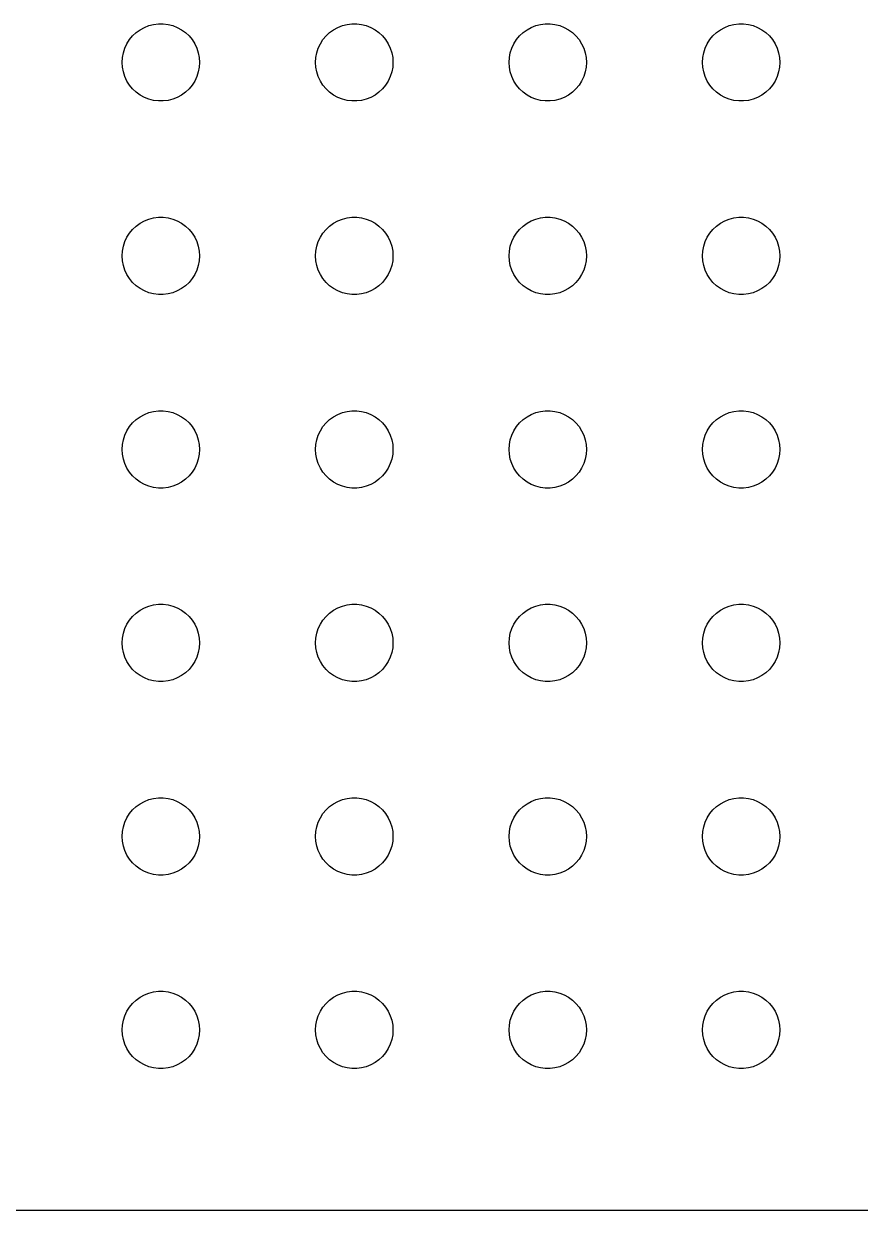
# Model space of a CAD drawing. Header units: metres. Extents: x -134 to 134, y 518 to 1078.
# Drawn here: x 32.18 to 64.62, y 860.01 to 906 of the extents above; entities that cross this region are included whole.
import ezdxf

# ---------------------------------------------------------------- set-up
doc = ezdxf.new("R2010")
doc.units = ezdxf.units.M

msp = doc.modelspace()

# ---------------------------------------------------------------- linework, layer by layer
for p, q in [((37.0365, 905.927), (37.2189, 905.973)), ((37.2189, 905.973), (37.4058, 905.997)), ((37.4058, 905.997), (37.5942, 905.997)), ((37.5942, 905.997), (37.7811, 905.973)), ((37.7811, 905.973), (37.9635, 905.927)), ((44.5365, 905.927), (44.7189, 905.973)), ((44.7189, 905.973), (44.9058, 905.997)), ((44.9058, 905.997), (45.0942, 905.997)), ((45.0942, 905.997), (45.2811, 905.973)), ((45.2811, 905.973), (45.4635, 905.927)), ((52.0365, 905.927), (52.2189, 905.973)), ((52.2189, 905.973), (52.4058, 905.997)), ((52.4058, 905.997), (52.5942, 905.997)), ((52.5942, 905.997), (52.7811, 905.973)), ((52.7811, 905.973), (52.9635, 905.927)), ((59.5365, 905.927), (59.7189, 905.973)), ((59.7189, 905.973), (59.9058, 905.997)), ((59.9058, 905.997), (60.0942, 905.997)), ((60.0942, 905.997), (60.2811, 905.973)), ((60.2811, 905.973), (60.4635, 905.927)), ((36.2865, 905.382), (36.4065, 905.527)), ((36.4065, 905.527), (36.5439, 905.656)), ((36.5439, 905.656), (36.6963, 905.766)), ((36.6963, 905.766), (36.8613, 905.857)), ((36.8613, 905.857), (37.0365, 905.927)), ((37.9635, 905.927), (38.1387, 905.857)), ((38.1387, 905.857), (38.3037, 905.766)), ((38.3037, 905.766), (38.4561, 905.656)), ((38.4561, 905.656), (38.5934, 905.527)), ((38.5934, 905.527), (38.7135, 905.382)), ((43.7865, 905.382), (43.9065, 905.527)), ((43.9065, 905.527), (44.0439, 905.656)), ((44.0439, 905.656), (44.1963, 905.766)), ((44.1963, 905.766), (44.3613, 905.857)), ((44.3613, 905.857), (44.5365, 905.927)), ((45.4635, 905.927), (45.6387, 905.857)), ((45.6387, 905.857), (45.8037, 905.766)), ((45.8037, 905.766), (45.9561, 905.656)), ((45.9561, 905.656), (46.0934, 905.527)), ((46.0934, 905.527), (46.2135, 905.382)), ((51.2865, 905.382), (51.4065, 905.527)), ((51.4065, 905.527), (51.5439, 905.656)), ((51.5439, 905.656), (51.6963, 905.766)), ((51.6963, 905.766), (51.8613, 905.857)), ((51.8613, 905.857), (52.0365, 905.927)), ((52.9635, 905.927), (53.1387, 905.857)), ((53.1387, 905.857), (53.3037, 905.766)), ((53.3037, 905.766), (53.4561, 905.656)), ((53.4561, 905.656), (53.5934, 905.527)), ((53.5934, 905.527), (53.7135, 905.382)), ((58.7865, 905.382), (58.9065, 905.527)), ((58.9065, 905.527), (59.0439, 905.656)), ((59.0439, 905.656), (59.1963, 905.766)), ((59.1963, 905.766), (59.3613, 905.857)), ((59.3613, 905.857), (59.5365, 905.927)), ((60.4635, 905.927), (60.6387, 905.857)), ((60.6387, 905.857), (60.8037, 905.766)), ((60.8037, 905.766), (60.9561, 905.656)), ((60.9561, 905.656), (61.0934, 905.527)), ((61.0934, 905.527), (61.2135, 905.382)), ((36.0471, 904.873), (36.1053, 905.052)), ((36.1053, 905.052), (36.1855, 905.223)), ((36.1855, 905.223), (36.2865, 905.382)), ((38.7135, 905.382), (38.8145, 905.223)), ((38.8145, 905.223), (38.8947, 905.052)), ((38.8947, 905.052), (38.9529, 904.873)), ((43.5471, 904.873), (43.6053, 905.052)), ((43.6053, 905.052), (43.6855, 905.223)), ((43.6855, 905.223), (43.7865, 905.382)), ((46.2135, 905.382), (46.3145, 905.223)), ((46.3145, 905.223), (46.3947, 905.052)), ((46.3947, 905.052), (46.4529, 904.873)), ((51.0471, 904.873), (51.1053, 905.052)), ((51.1053, 905.052), (51.1855, 905.223)), ((51.1855, 905.223), (51.2865, 905.382)), ((53.7135, 905.382), (53.8145, 905.223)), ((53.8145, 905.223), (53.8947, 905.052)), ((53.8947, 905.052), (53.9529, 904.873)), ((58.5471, 904.873), (58.6053, 905.052)), ((58.6053, 905.052), (58.6855, 905.223)), ((58.6855, 905.223), (58.7865, 905.382)), ((61.2135, 905.382), (61.3145, 905.223)), ((61.3145, 905.223), (61.3947, 905.052)), ((61.3947, 905.052), (61.4529, 904.873)), ((36, 904.5), (36.0118, 904.688)), ((36.0118, 904.688), (36.0471, 904.873)), ((38.9529, 904.873), (38.9882, 904.688)), ((38.9882, 904.688), (39, 904.5)), ((43.5, 904.5), (43.5118, 904.688)), ((43.5118, 904.688), (43.5471, 904.873)), ((46.4529, 904.873), (46.4882, 904.688)), ((46.4882, 904.688), (46.5, 904.5)), ((51, 904.5), (51.0118, 904.688)), ((51.0118, 904.688), (51.0471, 904.873)), ((53.9529, 904.873), (53.9882, 904.688)), ((53.9882, 904.688), (54, 904.5)), ((58.5, 904.5), (58.5118, 904.688)), ((58.5118, 904.688), (58.5471, 904.873)), ((61.4529, 904.873), (61.4882, 904.688)), ((61.4882, 904.688), (61.5, 904.5)), ((36.0118, 904.312), (36, 904.5)), ((36.0471, 904.127), (36.0118, 904.312)), ((36.1053, 903.948), (36.0471, 904.127)), ((38.9529, 904.127), (38.8947, 903.948)), ((38.9882, 904.312), (38.9529, 904.127)), ((39, 904.5), (38.9882, 904.312)), ((43.5118, 904.312), (43.5, 904.5)), ((43.5471, 904.127), (43.5118, 904.312)), ((43.6053, 903.948), (43.5471, 904.127)), ((46.4529, 904.127), (46.3947, 903.948)), ((46.4882, 904.312), (46.4529, 904.127)), ((46.5, 904.5), (46.4882, 904.312)), ((51.0118, 904.312), (51, 904.5)), ((51.0471, 904.127), (51.0118, 904.312)), ((51.1053, 903.948), (51.0471, 904.127)), ((53.9529, 904.127), (53.8947, 903.948)), ((53.9882, 904.312), (53.9529, 904.127)), ((54, 904.5), (53.9882, 904.312)), ((58.5118, 904.312), (58.5, 904.5)), ((58.5471, 904.127), (58.5118, 904.312)), ((58.6053, 903.948), (58.5471, 904.127)), ((61.4529, 904.127), (61.3947, 903.948)), ((61.4882, 904.312), (61.4529, 904.127)), ((61.5, 904.5), (61.4882, 904.312)), ((36.1855, 903.777), (36.1053, 903.948)), ((36.2865, 903.618), (36.1855, 903.777)), ((38.8145, 903.777), (38.7135, 903.618)), ((38.8947, 903.948), (38.8145, 903.777)), ((43.6855, 903.777), (43.6053, 903.948)), ((43.7865, 903.618), (43.6855, 903.777)), ((46.3145, 903.777), (46.2135, 903.618)), ((46.3947, 903.948), (46.3145, 903.777)), ((51.1855, 903.777), (51.1053, 903.948)), ((51.2865, 903.618), (51.1855, 903.777)), ((53.8145, 903.777), (53.7135, 903.618)), ((53.8947, 903.948), (53.8145, 903.777)), ((58.6855, 903.777), (58.6053, 903.948)), ((58.7865, 903.618), (58.6855, 903.777)), ((61.3145, 903.777), (61.2135, 903.618)), ((61.3947, 903.948), (61.3145, 903.777)), ((36.4065, 903.473), (36.2865, 903.618)), ((36.5439, 903.344), (36.4065, 903.473)), ((36.6963, 903.234), (36.5439, 903.344)), ((36.8613, 903.143), (36.6963, 903.234)), ((38.3037, 903.234), (38.1387, 903.143)), ((38.4561, 903.344), (38.3037, 903.234)), ((38.5934, 903.473), (38.4561, 903.344)), ((38.7135, 903.618), (38.5934, 903.473)), ((43.9065, 903.473), (43.7865, 903.618)), ((44.0439, 903.344), (43.9065, 903.473)), ((44.1963, 903.234), (44.0439, 903.344)), ((44.3613, 903.143), (44.1963, 903.234)), ((45.8037, 903.234), (45.6387, 903.143)), ((45.9561, 903.344), (45.8037, 903.234)), ((46.0934, 903.473), (45.9561, 903.344)), ((46.2135, 903.618), (46.0934, 903.473)), ((51.4065, 903.473), (51.2865, 903.618)), ((51.5439, 903.344), (51.4065, 903.473)), ((51.6963, 903.234), (51.5439, 903.344)), ((51.8613, 903.143), (51.6963, 903.234)), ((53.3037, 903.234), (53.1387, 903.143)), ((53.4561, 903.344), (53.3037, 903.234)), ((53.5934, 903.473), (53.4561, 903.344)), ((53.7135, 903.618), (53.5934, 903.473)), ((58.9065, 903.473), (58.7865, 903.618)), ((59.0439, 903.344), (58.9065, 903.473)), ((59.1963, 903.234), (59.0439, 903.344)), ((59.3613, 903.143), (59.1963, 903.234)), ((60.8037, 903.234), (60.6387, 903.143)), ((60.9561, 903.344), (60.8037, 903.234)), ((61.0934, 903.473), (60.9561, 903.344)), ((61.2135, 903.618), (61.0934, 903.473)), ((37.0365, 903.073), (36.8613, 903.143)), ((37.2189, 903.027), (37.0365, 903.073)), ((37.4058, 903.003), (37.2189, 903.027)), ((37.5942, 903.003), (37.4058, 903.003)), ((37.7811, 903.027), (37.5942, 903.003)), ((37.9635, 903.073), (37.7811, 903.027)), ((38.1387, 903.143), (37.9635, 903.073)), ((44.5365, 903.073), (44.3613, 903.143)), ((44.7189, 903.027), (44.5365, 903.073)), ((44.9058, 903.003), (44.7189, 903.027)), ((45.0942, 903.003), (44.9058, 903.003)), ((45.2811, 903.027), (45.0942, 903.003)), ((45.4635, 903.073), (45.2811, 903.027)), ((45.6387, 903.143), (45.4635, 903.073)), ((52.0365, 903.073), (51.8613, 903.143)), ((52.2189, 903.027), (52.0365, 903.073)), ((52.4058, 903.003), (52.2189, 903.027)), ((52.5942, 903.003), (52.4058, 903.003)), ((52.7811, 903.027), (52.5942, 903.003)), ((52.9635, 903.073), (52.7811, 903.027)), ((53.1387, 903.143), (52.9635, 903.073)), ((59.5365, 903.073), (59.3613, 903.143)), ((59.7189, 903.027), (59.5365, 903.073)), ((59.9058, 903.003), (59.7189, 903.027)), ((60.0942, 903.003), (59.9058, 903.003)), ((60.2811, 903.027), (60.0942, 903.003)), ((60.4635, 903.073), (60.2811, 903.027)), ((60.6387, 903.143), (60.4635, 903.073)), ((36.4065, 898.027), (36.5439, 898.156)), ((36.5439, 898.156), (36.6963, 898.266)), ((36.6963, 898.266), (36.8613, 898.357)), ((36.8613, 898.357), (37.0365, 898.427)), ((37.0365, 898.427), (37.2189, 898.473)), ((37.2189, 898.473), (37.4058, 898.497)), ((37.4058, 898.497), (37.5942, 898.497)), ((37.5942, 898.497), (37.7811, 898.473)), ((37.7811, 898.473), (37.9635, 898.427)), ((37.9635, 898.427), (38.1387, 898.357)), ((38.1387, 898.357), (38.3037, 898.266)), ((38.3037, 898.266), (38.4561, 898.156)), ((38.4561, 898.156), (38.5934, 898.027)), ((43.9065, 898.027), (44.0439, 898.156)), ((44.0439, 898.156), (44.1963, 898.266)), ((44.1963, 898.266), (44.3613, 898.357)), ((44.3613, 898.357), (44.5365, 898.427)), ((44.5365, 898.427), (44.7189, 898.473)), ((44.7189, 898.473), (44.9058, 898.497)), ((44.9058, 898.497), (45.0942, 898.497)), ((45.0942, 898.497), (45.2811, 898.473)), ((45.2811, 898.473), (45.4635, 898.427)), ((45.4635, 898.427), (45.6387, 898.357)), ((45.6387, 898.357), (45.8037, 898.266)), ((45.8037, 898.266), (45.9561, 898.156)), ((45.9561, 898.156), (46.0934, 898.027)), ((51.4065, 898.027), (51.5439, 898.156)), ((51.5439, 898.156), (51.6963, 898.266)), ((51.6963, 898.266), (51.8613, 898.357)), ((51.8613, 898.357), (52.0365, 898.427)), ((52.0365, 898.427), (52.2189, 898.473)), ((52.2189, 898.473), (52.4058, 898.497)), ((52.4058, 898.497), (52.5942, 898.497)), ((52.5942, 898.497), (52.7811, 898.473)), ((52.7811, 898.473), (52.9635, 898.427)), ((52.9635, 898.427), (53.1387, 898.357)), ((53.1387, 898.357), (53.3037, 898.266)), ((53.3037, 898.266), (53.4561, 898.156)), ((53.4561, 898.156), (53.5934, 898.027)), ((58.9065, 898.027), (59.0439, 898.156)), ((59.0439, 898.156), (59.1963, 898.266)), ((59.1963, 898.266), (59.3613, 898.357)), ((59.3613, 898.357), (59.5365, 898.427)), ((59.5365, 898.427), (59.7189, 898.473)), ((59.7189, 898.473), (59.9058, 898.497)), ((59.9058, 898.497), (60.0942, 898.497)), ((60.0942, 898.497), (60.2811, 898.473)), ((60.2811, 898.473), (60.4635, 898.427)), ((60.4635, 898.427), (60.6387, 898.357)), ((60.6387, 898.357), (60.8037, 898.266)), ((60.8037, 898.266), (60.9561, 898.156)), ((60.9561, 898.156), (61.0934, 898.027)), ((36.1053, 897.552), (36.1855, 897.723)), ((36.1855, 897.723), (36.2865, 897.882)), ((36.2865, 897.882), (36.4065, 898.027)), ((38.5934, 898.027), (38.7135, 897.882)), ((38.7135, 897.882), (38.8145, 897.723)), ((38.8145, 897.723), (38.8947, 897.552)), ((43.6053, 897.552), (43.6855, 897.723)), ((43.6855, 897.723), (43.7865, 897.882)), ((43.7865, 897.882), (43.9065, 898.027)), ((46.0934, 898.027), (46.2135, 897.882)), ((46.2135, 897.882), (46.3145, 897.723)), ((46.3145, 897.723), (46.3947, 897.552)), ((51.1053, 897.552), (51.1855, 897.723)), ((51.1855, 897.723), (51.2865, 897.882)), ((51.2865, 897.882), (51.4065, 898.027)), ((53.5934, 898.027), (53.7135, 897.882)), ((53.7135, 897.882), (53.8145, 897.723)), ((53.8145, 897.723), (53.8947, 897.552)), ((58.6053, 897.552), (58.6855, 897.723)), ((58.6855, 897.723), (58.7865, 897.882)), ((58.7865, 897.882), (58.9065, 898.027)), ((61.0934, 898.027), (61.2135, 897.882)), ((61.2135, 897.882), (61.3145, 897.723)), ((61.3145, 897.723), (61.3947, 897.552)), ((36.0118, 897.188), (36.0471, 897.373)), ((36.0471, 897.373), (36.1053, 897.552)), ((38.8947, 897.552), (38.9529, 897.373)), ((38.9529, 897.373), (38.9882, 897.188)), ((43.5118, 897.188), (43.5471, 897.373)), ((43.5471, 897.373), (43.6053, 897.552)), ((46.3947, 897.552), (46.4529, 897.373)), ((46.4529, 897.373), (46.4882, 897.188)), ((51.0118, 897.188), (51.0471, 897.373)), ((51.0471, 897.373), (51.1053, 897.552)), ((53.8947, 897.552), (53.9529, 897.373)), ((53.9529, 897.373), (53.9882, 897.188)), ((58.5118, 897.188), (58.5471, 897.373)), ((58.5471, 897.373), (58.6053, 897.552)), ((61.3947, 897.552), (61.4529, 897.373)), ((61.4529, 897.373), (61.4882, 897.188)), ((36, 897), (36.0118, 897.188)), ((36.0118, 896.812), (36, 897)), ((36.0471, 896.627), (36.0118, 896.812)), ((38.9882, 896.812), (38.9529, 896.627)), ((38.9882, 897.188), (39, 897)), ((39, 897), (38.9882, 896.812)), ((43.5, 897), (43.5118, 897.188)), ((43.5118, 896.812), (43.5, 897)), ((43.5471, 896.627), (43.5118, 896.812)), ((46.4882, 896.812), (46.4529, 896.627)), ((46.4882, 897.188), (46.5, 897)), ((46.5, 897), (46.4882, 896.812)), ((51, 897), (51.0118, 897.188)), ((51.0118, 896.812), (51, 897)), ((51.0471, 896.627), (51.0118, 896.812)), ((53.9882, 896.812), (53.9529, 896.627)), ((53.9882, 897.188), (54, 897)), ((54, 897), (53.9882, 896.812)), ((58.5, 897), (58.5118, 897.188)), ((58.5118, 896.812), (58.5, 897)), ((58.5471, 896.627), (58.5118, 896.812)), ((61.4882, 896.812), (61.4529, 896.627)), ((61.4882, 897.188), (61.5, 897)), ((61.5, 897), (61.4882, 896.812)), ((36.1053, 896.448), (36.0471, 896.627)), ((36.1855, 896.277), (36.1053, 896.448)), ((38.8947, 896.448), (38.8145, 896.277)), ((38.9529, 896.627), (38.8947, 896.448)), ((43.6053, 896.448), (43.5471, 896.627)), ((43.6855, 896.277), (43.6053, 896.448)), ((46.3947, 896.448), (46.3145, 896.277)), ((46.4529, 896.627), (46.3947, 896.448)), ((51.1053, 896.448), (51.0471, 896.627)), ((51.1855, 896.277), (51.1053, 896.448)), ((53.8947, 896.448), (53.8145, 896.277)), ((53.9529, 896.627), (53.8947, 896.448)), ((58.6053, 896.448), (58.5471, 896.627)), ((58.6855, 896.277), (58.6053, 896.448)), ((61.3947, 896.448), (61.3145, 896.277)), ((61.4529, 896.627), (61.3947, 896.448)), ((36.2865, 896.118), (36.1855, 896.277)), ((36.4065, 895.973), (36.2865, 896.118)), ((36.5439, 895.844), (36.4065, 895.973)), ((36.6963, 895.734), (36.5439, 895.844)), ((38.4561, 895.844), (38.3037, 895.734)), ((38.5934, 895.973), (38.4561, 895.844)), ((38.7135, 896.118), (38.5934, 895.973)), ((38.8145, 896.277), (38.7135, 896.118)), ((43.7865, 896.118), (43.6855, 896.277)), ((43.9065, 895.973), (43.7865, 896.118)), ((44.0439, 895.844), (43.9065, 895.973)), ((44.1963, 895.734), (44.0439, 895.844)), ((45.9561, 895.844), (45.8037, 895.734)), ((46.0934, 895.973), (45.9561, 895.844)), ((46.2135, 896.118), (46.0934, 895.973)), ((46.3145, 896.277), (46.2135, 896.118)), ((51.2865, 896.118), (51.1855, 896.277)), ((51.4065, 895.973), (51.2865, 896.118)), ((51.5439, 895.844), (51.4065, 895.973)), ((51.6963, 895.734), (51.5439, 895.844)), ((53.4561, 895.844), (53.3037, 895.734)), ((53.5934, 895.973), (53.4561, 895.844)), ((53.7135, 896.118), (53.5934, 895.973)), ((53.8145, 896.277), (53.7135, 896.118)), ((58.7865, 896.118), (58.6855, 896.277)), ((58.9065, 895.973), (58.7865, 896.118)), ((59.0439, 895.844), (58.9065, 895.973)), ((59.1963, 895.734), (59.0439, 895.844)), ((60.9561, 895.844), (60.8037, 895.734)), ((61.0934, 895.973), (60.9561, 895.844)), ((61.2135, 896.118), (61.0934, 895.973)), ((61.3145, 896.277), (61.2135, 896.118)), ((36.8613, 895.643), (36.6963, 895.734)), ((37.0365, 895.573), (36.8613, 895.643)), ((37.2189, 895.527), (37.0365, 895.573)), ((37.4058, 895.503), (37.2189, 895.527)), ((37.5942, 895.503), (37.4058, 895.503)), ((37.7811, 895.527), (37.5942, 895.503)), ((37.9635, 895.573), (37.7811, 895.527)), ((38.1387, 895.643), (37.9635, 895.573)), ((38.3037, 895.734), (38.1387, 895.643)), ((44.3613, 895.643), (44.1963, 895.734)), ((44.5365, 895.573), (44.3613, 895.643)), ((44.7189, 895.527), (44.5365, 895.573)), ((44.9058, 895.503), (44.7189, 895.527)), ((45.0942, 895.503), (44.9058, 895.503)), ((45.2811, 895.527), (45.0942, 895.503)), ((45.4635, 895.573), (45.2811, 895.527)), ((45.6387, 895.643), (45.4635, 895.573)), ((45.8037, 895.734), (45.6387, 895.643)), ((51.8613, 895.643), (51.6963, 895.734)), ((52.0365, 895.573), (51.8613, 895.643)), ((52.2189, 895.527), (52.0365, 895.573)), ((52.4058, 895.503), (52.2189, 895.527)), ((52.5942, 895.503), (52.4058, 895.503)), ((52.7811, 895.527), (52.5942, 895.503)), ((52.9635, 895.573), (52.7811, 895.527)), ((53.1387, 895.643), (52.9635, 895.573)), ((53.3037, 895.734), (53.1387, 895.643)), ((59.3613, 895.643), (59.1963, 895.734)), ((59.5365, 895.573), (59.3613, 895.643)), ((59.7189, 895.527), (59.5365, 895.573)), ((59.9058, 895.503), (59.7189, 895.527)), ((60.0942, 895.503), (59.9058, 895.503)), ((60.2811, 895.527), (60.0942, 895.503)), ((60.4635, 895.573), (60.2811, 895.527)), ((60.6387, 895.643), (60.4635, 895.573)), ((60.8037, 895.734), (60.6387, 895.643)), ((36.6963, 890.766), (36.8613, 890.857)), ((36.8613, 890.857), (37.0365, 890.927)), ((37.0365, 890.927), (37.2189, 890.973)), ((37.2189, 890.973), (37.4058, 890.997)), ((37.4058, 890.997), (37.5942, 890.997)), ((37.5942, 890.997), (37.7811, 890.973)), ((37.7811, 890.973), (37.9635, 890.927)), ((37.9635, 890.927), (38.1387, 890.857)), ((38.1387, 890.857), (38.3037, 890.766)), ((44.1963, 890.766), (44.3613, 890.857)), ((44.3613, 890.857), (44.5365, 890.927)), ((44.5365, 890.927), (44.7189, 890.973)), ((44.7189, 890.973), (44.9058, 890.997)), ((44.9058, 890.997), (45.0942, 890.997)), ((45.0942, 890.997), (45.2811, 890.973)), ((45.2811, 890.973), (45.4635, 890.927)), ((45.4635, 890.927), (45.6387, 890.857)), ((45.6387, 890.857), (45.8037, 890.766)), ((51.6963, 890.766), (51.8613, 890.857)), ((51.8613, 890.857), (52.0365, 890.927)), ((52.0365, 890.927), (52.2189, 890.973)), ((52.2189, 890.973), (52.4058, 890.997)), ((52.4058, 890.997), (52.5942, 890.997)), ((52.5942, 890.997), (52.7811, 890.973)), ((52.7811, 890.973), (52.9635, 890.927)), ((52.9635, 890.927), (53.1387, 890.857)), ((53.1387, 890.857), (53.3037, 890.766)), ((59.1963, 890.766), (59.3613, 890.857)), ((59.3613, 890.857), (59.5365, 890.927)), ((59.5365, 890.927), (59.7189, 890.973)), ((59.7189, 890.973), (59.9058, 890.997)), ((59.9058, 890.997), (60.0942, 890.997)), ((60.0942, 890.997), (60.2811, 890.973)), ((60.2811, 890.973), (60.4635, 890.927)), ((60.4635, 890.927), (60.6387, 890.857)), ((60.6387, 890.857), (60.8037, 890.766)), ((36.1855, 890.223), (36.2865, 890.382)), ((36.2865, 890.382), (36.4065, 890.527)), ((36.4065, 890.527), (36.5439, 890.656)), ((36.5439, 890.656), (36.6963, 890.766)), ((38.3037, 890.766), (38.4561, 890.656)), ((38.4561, 890.656), (38.5934, 890.527)), ((38.5934, 890.527), (38.7135, 890.382)), ((38.7135, 890.382), (38.8145, 890.223)), ((43.6855, 890.223), (43.7865, 890.382)), ((43.7865, 890.382), (43.9065, 890.527)), ((43.9065, 890.527), (44.0439, 890.656)), ((44.0439, 890.656), (44.1963, 890.766)), ((45.8037, 890.766), (45.9561, 890.656)), ((45.9561, 890.656), (46.0934, 890.527)), ((46.0934, 890.527), (46.2135, 890.382)), ((46.2135, 890.382), (46.3145, 890.223)), ((51.1855, 890.223), (51.2865, 890.382)), ((51.2865, 890.382), (51.4065, 890.527)), ((51.4065, 890.527), (51.5439, 890.656)), ((51.5439, 890.656), (51.6963, 890.766)), ((53.3037, 890.766), (53.4561, 890.656)), ((53.4561, 890.656), (53.5934, 890.527)), ((53.5934, 890.527), (53.7135, 890.382)), ((53.7135, 890.382), (53.8145, 890.223)), ((58.6855, 890.223), (58.7865, 890.382)), ((58.7865, 890.382), (58.9065, 890.527)), ((58.9065, 890.527), (59.0439, 890.656)), ((59.0439, 890.656), (59.1963, 890.766)), ((60.8037, 890.766), (60.9561, 890.656)), ((60.9561, 890.656), (61.0934, 890.527)), ((61.0934, 890.527), (61.2135, 890.382)), ((61.2135, 890.382), (61.3145, 890.223)), ((36.0118, 889.688), (36.0471, 889.873)), ((36.0471, 889.873), (36.1053, 890.052)), ((36.1053, 890.052), (36.1855, 890.223)), ((38.8145, 890.223), (38.8947, 890.052)), ((38.8947, 890.052), (38.9529, 889.873)), ((38.9529, 889.873), (38.9882, 889.688)), ((43.5118, 889.688), (43.5471, 889.873)), ((43.5471, 889.873), (43.6053, 890.052)), ((43.6053, 890.052), (43.6855, 890.223)), ((46.3145, 890.223), (46.3947, 890.052)), ((46.3947, 890.052), (46.4529, 889.873)), ((46.4529, 889.873), (46.4882, 889.688)), ((51.0118, 889.688), (51.0471, 889.873)), ((51.0471, 889.873), (51.1053, 890.052)), ((51.1053, 890.052), (51.1855, 890.223)), ((53.8145, 890.223), (53.8947, 890.052)), ((53.8947, 890.052), (53.9529, 889.873)), ((53.9529, 889.873), (53.9882, 889.688)), ((58.5118, 889.688), (58.5471, 889.873)), ((58.5471, 889.873), (58.6053, 890.052)), ((58.6053, 890.052), (58.6855, 890.223)), ((61.3145, 890.223), (61.3947, 890.052)), ((61.3947, 890.052), (61.4529, 889.873)), ((61.4529, 889.873), (61.4882, 889.688)), ((36, 889.5), (36.0118, 889.688)), ((36.0118, 889.312), (36, 889.5)), ((38.9882, 889.688), (39, 889.5)), ((39, 889.5), (38.9882, 889.312)), ((43.5, 889.5), (43.5118, 889.688)), ((43.5118, 889.312), (43.5, 889.5)), ((46.4882, 889.688), (46.5, 889.5)), ((46.5, 889.5), (46.4882, 889.312)), ((51, 889.5), (51.0118, 889.688)), ((51.0118, 889.312), (51, 889.5)), ((53.9882, 889.688), (54, 889.5)), ((54, 889.5), (53.9882, 889.312)), ((58.5, 889.5), (58.5118, 889.688)), ((58.5118, 889.312), (58.5, 889.5)), ((61.4882, 889.688), (61.5, 889.5)), ((61.5, 889.5), (61.4882, 889.312)), ((36.0471, 889.127), (36.0118, 889.312)), ((36.1053, 888.948), (36.0471, 889.127)), ((36.1855, 888.777), (36.1053, 888.948)), ((38.8947, 888.948), (38.8145, 888.777)), ((38.9529, 889.127), (38.8947, 888.948)), ((38.9882, 889.312), (38.9529, 889.127)), ((43.5471, 889.127), (43.5118, 889.312)), ((43.6053, 888.948), (43.5471, 889.127)), ((43.6855, 888.777), (43.6053, 888.948)), ((46.3947, 888.948), (46.3145, 888.777)), ((46.4529, 889.127), (46.3947, 888.948)), ((46.4882, 889.312), (46.4529, 889.127)), ((51.0471, 889.127), (51.0118, 889.312)), ((51.1053, 888.948), (51.0471, 889.127)), ((51.1855, 888.777), (51.1053, 888.948)), ((53.8947, 888.948), (53.8145, 888.777)), ((53.9529, 889.127), (53.8947, 888.948)), ((53.9882, 889.312), (53.9529, 889.127)), ((58.5471, 889.127), (58.5118, 889.312)), ((58.6053, 888.948), (58.5471, 889.127)), ((58.6855, 888.777), (58.6053, 888.948)), ((61.3947, 888.948), (61.3145, 888.777)), ((61.4529, 889.127), (61.3947, 888.948)), ((61.4882, 889.312), (61.4529, 889.127)), ((36.2865, 888.618), (36.1855, 888.777)), ((36.4065, 888.473), (36.2865, 888.618)), ((36.5439, 888.344), (36.4065, 888.473)), ((38.5934, 888.473), (38.4561, 888.344)), ((38.7135, 888.618), (38.5934, 888.473)), ((38.8145, 888.777), (38.7135, 888.618)), ((43.7865, 888.618), (43.6855, 888.777)), ((43.9065, 888.473), (43.7865, 888.618)), ((44.0439, 888.344), (43.9065, 888.473)), ((46.0934, 888.473), (45.9561, 888.344)), ((46.2135, 888.618), (46.0934, 888.473)), ((46.3145, 888.777), (46.2135, 888.618)), ((51.2865, 888.618), (51.1855, 888.777)), ((51.4065, 888.473), (51.2865, 888.618)), ((51.5439, 888.344), (51.4065, 888.473)), ((53.5934, 888.473), (53.4561, 888.344)), ((53.7135, 888.618), (53.5934, 888.473)), ((53.8145, 888.777), (53.7135, 888.618)), ((58.7865, 888.618), (58.6855, 888.777)), ((58.9065, 888.473), (58.7865, 888.618)), ((59.0439, 888.344), (58.9065, 888.473)), ((61.0934, 888.473), (60.9561, 888.344)), ((61.2135, 888.618), (61.0934, 888.473)), ((61.3145, 888.777), (61.2135, 888.618)), ((36.6963, 888.234), (36.5439, 888.344)), ((36.8613, 888.143), (36.6963, 888.234)), ((37.0365, 888.073), (36.8613, 888.143)), ((37.2189, 888.027), (37.0365, 888.073)), ((37.4058, 888.003), (37.2189, 888.027)), ((37.7811, 888.027), (37.5942, 888.003)), ((37.9635, 888.073), (37.7811, 888.027)), ((38.1387, 888.143), (37.9635, 888.073)), ((38.3037, 888.234), (38.1387, 888.143)), ((38.4561, 888.344), (38.3037, 888.234)), ((44.1963, 888.234), (44.0439, 888.344)), ((44.3613, 888.143), (44.1963, 888.234)), ((44.5365, 888.073), (44.3613, 888.143)), ((44.7189, 888.027), (44.5365, 888.073)), ((44.9058, 888.003), (44.7189, 888.027)), ((45.2811, 888.027), (45.0942, 888.003)), ((45.4635, 888.073), (45.2811, 888.027)), ((45.6387, 888.143), (45.4635, 888.073)), ((45.8037, 888.234), (45.6387, 888.143)), ((45.9561, 888.344), (45.8037, 888.234)), ((51.6963, 888.234), (51.5439, 888.344)), ((51.8613, 888.143), (51.6963, 888.234)), ((52.0365, 888.073), (51.8613, 888.143)), ((52.2189, 888.027), (52.0365, 888.073)), ((52.4058, 888.003), (52.2189, 888.027)), ((52.7811, 888.027), (52.5942, 888.003)), ((52.9635, 888.073), (52.7811, 888.027)), ((53.1387, 888.143), (52.9635, 888.073)), ((53.3037, 888.234), (53.1387, 888.143)), ((53.4561, 888.344), (53.3037, 888.234)), ((59.1963, 888.234), (59.0439, 888.344)), ((59.3613, 888.143), (59.1963, 888.234)), ((59.5365, 888.073), (59.3613, 888.143)), ((59.7189, 888.027), (59.5365, 888.073)), ((59.9058, 888.003), (59.7189, 888.027)), ((60.2811, 888.027), (60.0942, 888.003)), ((60.4635, 888.073), (60.2811, 888.027)), ((60.6387, 888.143), (60.4635, 888.073)), ((60.8037, 888.234), (60.6387, 888.143)), ((60.9561, 888.344), (60.8037, 888.234)), ((37.5942, 888.003), (37.4058, 888.003)), ((45.0942, 888.003), (44.9058, 888.003)), ((52.5942, 888.003), (52.4058, 888.003)), ((60.0942, 888.003), (59.9058, 888.003)), ((36.8613, 883.357), (37.0365, 883.427)), ((37.0365, 883.427), (37.2189, 883.473)), ((37.2189, 883.473), (37.4058, 883.497)), ((37.4058, 883.497), (37.5942, 883.497)), ((37.5942, 883.497), (37.7811, 883.473)), ((37.7811, 883.473), (37.9635, 883.427)), ((37.9635, 883.427), (38.1387, 883.357)), ((44.3613, 883.357), (44.5365, 883.427)), ((44.5365, 883.427), (44.7189, 883.473)), ((44.7189, 883.473), (44.9058, 883.497)), ((44.9058, 883.497), (45.0942, 883.497)), ((45.0942, 883.497), (45.2811, 883.473)), ((45.2811, 883.473), (45.4635, 883.427)), ((45.4635, 883.427), (45.6387, 883.357)), ((51.8613, 883.357), (52.0365, 883.427)), ((52.0365, 883.427), (52.2189, 883.473)), ((52.2189, 883.473), (52.4058, 883.497)), ((52.4058, 883.497), (52.5942, 883.497)), ((52.5942, 883.497), (52.7811, 883.473)), ((52.7811, 883.473), (52.9635, 883.427)), ((52.9635, 883.427), (53.1387, 883.357)), ((59.3613, 883.357), (59.5365, 883.427)), ((59.5365, 883.427), (59.7189, 883.473)), ((59.7189, 883.473), (59.9058, 883.497)), ((59.9058, 883.497), (60.0942, 883.497)), ((60.0942, 883.497), (60.2811, 883.473)), ((60.2811, 883.473), (60.4635, 883.427)), ((60.4635, 883.427), (60.6387, 883.357)), ((36.2865, 882.882), (36.4065, 883.027)), ((36.4065, 883.027), (36.5439, 883.156)), ((36.5439, 883.156), (36.6963, 883.266)), ((36.6963, 883.266), (36.8613, 883.357)), ((38.1387, 883.357), (38.3037, 883.266)), ((38.3037, 883.266), (38.4561, 883.156)), ((38.4561, 883.156), (38.5934, 883.027)), ((38.5934, 883.027), (38.7135, 882.882)), ((43.7865, 882.882), (43.9065, 883.027)), ((43.9065, 883.027), (44.0439, 883.156)), ((44.0439, 883.156), (44.1963, 883.266)), ((44.1963, 883.266), (44.3613, 883.357)), ((45.6387, 883.357), (45.8037, 883.266)), ((45.8037, 883.266), (45.9561, 883.156)), ((45.9561, 883.156), (46.0934, 883.027)), ((46.0934, 883.027), (46.2135, 882.882)), ((51.2865, 882.882), (51.4065, 883.027)), ((51.4065, 883.027), (51.5439, 883.156)), ((51.5439, 883.156), (51.6963, 883.266)), ((51.6963, 883.266), (51.8613, 883.357)), ((53.1387, 883.357), (53.3037, 883.266)), ((53.3037, 883.266), (53.4561, 883.156)), ((53.4561, 883.156), (53.5934, 883.027)), ((53.5934, 883.027), (53.7135, 882.882)), ((58.7865, 882.882), (58.9065, 883.027)), ((58.9065, 883.027), (59.0439, 883.156)), ((59.0439, 883.156), (59.1963, 883.266)), ((59.1963, 883.266), (59.3613, 883.357)), ((60.6387, 883.357), (60.8037, 883.266)), ((60.8037, 883.266), (60.9561, 883.156)), ((60.9561, 883.156), (61.0934, 883.027)), ((61.0934, 883.027), (61.2135, 882.882)), ((36.0471, 882.373), (36.1053, 882.552)), ((36.1053, 882.552), (36.1855, 882.723)), ((36.1855, 882.723), (36.2865, 882.882)), ((38.7135, 882.882), (38.8145, 882.723)), ((38.8145, 882.723), (38.8947, 882.552)), ((38.8947, 882.552), (38.9529, 882.373)), ((43.5471, 882.373), (43.6053, 882.552)), ((43.6053, 882.552), (43.6855, 882.723)), ((43.6855, 882.723), (43.7865, 882.882)), ((46.2135, 882.882), (46.3145, 882.723)), ((46.3145, 882.723), (46.3947, 882.552)), ((46.3947, 882.552), (46.4529, 882.373)), ((51.0471, 882.373), (51.1053, 882.552)), ((51.1053, 882.552), (51.1855, 882.723)), ((51.1855, 882.723), (51.2865, 882.882)), ((53.7135, 882.882), (53.8145, 882.723)), ((53.8145, 882.723), (53.8947, 882.552)), ((53.8947, 882.552), (53.9529, 882.373)), ((58.5471, 882.373), (58.6053, 882.552)), ((58.6053, 882.552), (58.6855, 882.723)), ((58.6855, 882.723), (58.7865, 882.882)), ((61.2135, 882.882), (61.3145, 882.723)), ((61.3145, 882.723), (61.3947, 882.552)), ((61.3947, 882.552), (61.4529, 882.373)), ((36, 882), (36.0118, 882.188)), ((36.0118, 882.188), (36.0471, 882.373)), ((38.9529, 882.373), (38.9882, 882.188)), ((38.9882, 882.188), (39, 882)), ((43.5, 882), (43.5118, 882.188)), ((43.5118, 882.188), (43.5471, 882.373)), ((46.4529, 882.373), (46.4882, 882.188)), ((46.4882, 882.188), (46.5, 882)), ((51, 882), (51.0118, 882.188)), ((51.0118, 882.188), (51.0471, 882.373)), ((53.9529, 882.373), (53.9882, 882.188)), ((53.9882, 882.188), (54, 882)), ((58.5, 882), (58.5118, 882.188)), ((58.5118, 882.188), (58.5471, 882.373)), ((61.4529, 882.373), (61.4882, 882.188)), ((61.4882, 882.188), (61.5, 882)), ((36.0118, 881.812), (36, 882)), ((36.0471, 881.627), (36.0118, 881.812)), ((36.1053, 881.448), (36.0471, 881.627)), ((38.9529, 881.627), (38.8947, 881.448)), ((38.9882, 881.812), (38.9529, 881.627)), ((39, 882), (38.9882, 881.812)), ((43.5118, 881.812), (43.5, 882)), ((43.5471, 881.627), (43.5118, 881.812)), ((43.6053, 881.448), (43.5471, 881.627)), ((46.4529, 881.627), (46.3947, 881.448)), ((46.4882, 881.812), (46.4529, 881.627)), ((46.5, 882), (46.4882, 881.812)), ((51.0118, 881.812), (51, 882)), ((51.0471, 881.627), (51.0118, 881.812)), ((51.1053, 881.448), (51.0471, 881.627)), ((53.9529, 881.627), (53.8947, 881.448)), ((53.9882, 881.812), (53.9529, 881.627)), ((54, 882), (53.9882, 881.812)), ((58.5118, 881.812), (58.5, 882)), ((58.5471, 881.627), (58.5118, 881.812)), ((58.6053, 881.448), (58.5471, 881.627)), ((61.4529, 881.627), (61.3947, 881.448)), ((61.4882, 881.812), (61.4529, 881.627)), ((61.5, 882), (61.4882, 881.812)), ((36.1855, 881.277), (36.1053, 881.448)), ((36.2865, 881.118), (36.1855, 881.277)), ((36.4065, 880.973), (36.2865, 881.118)), ((38.7135, 881.118), (38.5934, 880.973)), ((38.8145, 881.277), (38.7135, 881.118)), ((38.8947, 881.448), (38.8145, 881.277)), ((43.6855, 881.277), (43.6053, 881.448)), ((43.7865, 881.118), (43.6855, 881.277)), ((43.9065, 880.973), (43.7865, 881.118)), ((46.2135, 881.118), (46.0934, 880.973)), ((46.3145, 881.277), (46.2135, 881.118)), ((46.3947, 881.448), (46.3145, 881.277)), ((51.1855, 881.277), (51.1053, 881.448)), ((51.2865, 881.118), (51.1855, 881.277)), ((51.4065, 880.973), (51.2865, 881.118)), ((53.7135, 881.118), (53.5934, 880.973)), ((53.8145, 881.277), (53.7135, 881.118)), ((53.8947, 881.448), (53.8145, 881.277)), ((58.6855, 881.277), (58.6053, 881.448)), ((58.7865, 881.118), (58.6855, 881.277)), ((58.9065, 880.973), (58.7865, 881.118)), ((61.2135, 881.118), (61.0934, 880.973)), ((61.3145, 881.277), (61.2135, 881.118)), ((61.3947, 881.448), (61.3145, 881.277)), ((36.5439, 880.844), (36.4065, 880.973)), ((36.6963, 880.734), (36.5439, 880.844)), ((36.8613, 880.643), (36.6963, 880.734)), ((38.3037, 880.734), (38.1387, 880.643)), ((38.4561, 880.844), (38.3037, 880.734)), ((38.5934, 880.973), (38.4561, 880.844)), ((44.0439, 880.844), (43.9065, 880.973)), ((44.1963, 880.734), (44.0439, 880.844)), ((44.3613, 880.643), (44.1963, 880.734)), ((45.8037, 880.734), (45.6387, 880.643)), ((45.9561, 880.844), (45.8037, 880.734)), ((46.0934, 880.973), (45.9561, 880.844)), ((51.5439, 880.844), (51.4065, 880.973)), ((51.6963, 880.734), (51.5439, 880.844)), ((51.8613, 880.643), (51.6963, 880.734)), ((53.3037, 880.734), (53.1387, 880.643)), ((53.4561, 880.844), (53.3037, 880.734)), ((53.5934, 880.973), (53.4561, 880.844)), ((59.0439, 880.844), (58.9065, 880.973)), ((59.1963, 880.734), (59.0439, 880.844)), ((59.3613, 880.643), (59.1963, 880.734)), ((60.8037, 880.734), (60.6387, 880.643)), ((60.9561, 880.844), (60.8037, 880.734)), ((61.0934, 880.973), (60.9561, 880.844)), ((37.0365, 880.573), (36.8613, 880.643)), ((37.2189, 880.527), (37.0365, 880.573)), ((37.4058, 880.503), (37.2189, 880.527)), ((37.5942, 880.503), (37.4058, 880.503)), ((37.7811, 880.527), (37.5942, 880.503)), ((37.9635, 880.573), (37.7811, 880.527)), ((38.1387, 880.643), (37.9635, 880.573)), ((44.5365, 880.573), (44.3613, 880.643)), ((44.7189, 880.527), (44.5365, 880.573)), ((44.9058, 880.503), (44.7189, 880.527)), ((45.0942, 880.503), (44.9058, 880.503)), ((45.2811, 880.527), (45.0942, 880.503)), ((45.4635, 880.573), (45.2811, 880.527)), ((45.6387, 880.643), (45.4635, 880.573)), ((52.0365, 880.573), (51.8613, 880.643)), ((52.2189, 880.527), (52.0365, 880.573)), ((52.4058, 880.503), (52.2189, 880.527)), ((52.5942, 880.503), (52.4058, 880.503)), ((52.7811, 880.527), (52.5942, 880.503)), ((52.9635, 880.573), (52.7811, 880.527)), ((53.1387, 880.643), (52.9635, 880.573)), ((59.5365, 880.573), (59.3613, 880.643)), ((59.7189, 880.527), (59.5365, 880.573)), ((59.9058, 880.503), (59.7189, 880.527)), ((60.0942, 880.503), (59.9058, 880.503)), ((60.2811, 880.527), (60.0942, 880.503)), ((60.4635, 880.573), (60.2811, 880.527)), ((60.6387, 880.643), (60.4635, 880.573)), ((36.4065, 875.527), (36.5439, 875.656)), ((36.5439, 875.656), (36.6963, 875.766)), ((36.6963, 875.766), (36.8613, 875.857)), ((36.8613, 875.857), (37.0365, 875.927)), ((37.0365, 875.927), (37.2189, 875.973)), ((37.2189, 875.973), (37.4058, 875.997)), ((37.4058, 875.997), (37.5942, 875.997)), ((37.5942, 875.997), (37.7811, 875.973)), ((37.7811, 875.973), (37.9635, 875.927)), ((37.9635, 875.927), (38.1387, 875.857)), ((38.1387, 875.857), (38.3037, 875.766)), ((38.3037, 875.766), (38.4561, 875.656)), ((38.4561, 875.656), (38.5934, 875.527)), ((43.9065, 875.527), (44.0439, 875.656)), ((44.0439, 875.656), (44.1963, 875.766)), ((44.1963, 875.766), (44.3613, 875.857)), ((44.3613, 875.857), (44.5365, 875.927)), ((44.5365, 875.927), (44.7189, 875.973)), ((44.7189, 875.973), (44.9058, 875.997)), ((44.9058, 875.997), (45.0942, 875.997)), ((45.0942, 875.997), (45.2811, 875.973)), ((45.2811, 875.973), (45.4635, 875.927)), ((45.4635, 875.927), (45.6387, 875.857)), ((45.6387, 875.857), (45.8037, 875.766)), ((45.8037, 875.766), (45.9561, 875.656)), ((45.9561, 875.656), (46.0934, 875.527)), ((51.4065, 875.527), (51.5439, 875.656)), ((51.5439, 875.656), (51.6963, 875.766)), ((51.6963, 875.766), (51.8613, 875.857)), ((51.8613, 875.857), (52.0365, 875.927)), ((52.0365, 875.927), (52.2189, 875.973)), ((52.2189, 875.973), (52.4058, 875.997)), ((52.4058, 875.997), (52.5942, 875.997)), ((52.5942, 875.997), (52.7811, 875.973)), ((52.7811, 875.973), (52.9635, 875.927)), ((52.9635, 875.927), (53.1387, 875.857)), ((53.1387, 875.857), (53.3037, 875.766)), ((53.3037, 875.766), (53.4561, 875.656)), ((53.4561, 875.656), (53.5934, 875.527)), ((58.9065, 875.527), (59.0439, 875.656)), ((59.0439, 875.656), (59.1963, 875.766)), ((59.1963, 875.766), (59.3613, 875.857)), ((59.3613, 875.857), (59.5365, 875.927)), ((59.5365, 875.927), (59.7189, 875.973)), ((59.7189, 875.973), (59.9058, 875.997)), ((59.9058, 875.997), (60.0942, 875.997)), ((60.0942, 875.997), (60.2811, 875.973)), ((60.2811, 875.973), (60.4635, 875.927)), ((60.4635, 875.927), (60.6387, 875.857)), ((60.6387, 875.857), (60.8037, 875.766)), ((60.8037, 875.766), (60.9561, 875.656)), ((60.9561, 875.656), (61.0934, 875.527)), ((36.1053, 875.052), (36.1855, 875.223)), ((36.1855, 875.223), (36.2865, 875.382)), ((36.2865, 875.382), (36.4065, 875.527)), ((38.5934, 875.527), (38.7135, 875.382)), ((38.7135, 875.382), (38.8145, 875.223)), ((38.8145, 875.223), (38.8947, 875.052)), ((43.6053, 875.052), (43.6855, 875.223)), ((43.6855, 875.223), (43.7865, 875.382)), ((43.7865, 875.382), (43.9065, 875.527)), ((46.0934, 875.527), (46.2135, 875.382)), ((46.2135, 875.382), (46.3145, 875.223)), ((46.3145, 875.223), (46.3947, 875.052)), ((51.1053, 875.052), (51.1855, 875.223)), ((51.1855, 875.223), (51.2865, 875.382)), ((51.2865, 875.382), (51.4065, 875.527)), ((53.5934, 875.527), (53.7135, 875.382)), ((53.7135, 875.382), (53.8145, 875.223)), ((53.8145, 875.223), (53.8947, 875.052)), ((58.6053, 875.052), (58.6855, 875.223)), ((58.6855, 875.223), (58.7865, 875.382)), ((58.7865, 875.382), (58.9065, 875.527)), ((61.0934, 875.527), (61.2135, 875.382)), ((61.2135, 875.382), (61.3145, 875.223)), ((61.3145, 875.223), (61.3947, 875.052)), ((36, 874.5), (36.0118, 874.688)), ((36.0118, 874.688), (36.0471, 874.873)), ((36.0471, 874.873), (36.1053, 875.052)), ((38.8947, 875.052), (38.9529, 874.873)), ((38.9529, 874.873), (38.9882, 874.688)), ((38.9882, 874.688), (39, 874.5)), ((43.5, 874.5), (43.5118, 874.688)), ((43.5118, 874.688), (43.5471, 874.873)), ((43.5471, 874.873), (43.6053, 875.052)), ((46.3947, 875.052), (46.4529, 874.873)), ((46.4529, 874.873), (46.4882, 874.688)), ((46.4882, 874.688), (46.5, 874.5)), ((51, 874.5), (51.0118, 874.688)), ((51.0118, 874.688), (51.0471, 874.873)), ((51.0471, 874.873), (51.1053, 875.052)), ((53.8947, 875.052), (53.9529, 874.873)), ((53.9529, 874.873), (53.9882, 874.688)), ((53.9882, 874.688), (54, 874.5)), ((58.5, 874.5), (58.5118, 874.688)), ((58.5118, 874.688), (58.5471, 874.873)), ((58.5471, 874.873), (58.6053, 875.052)), ((61.3947, 875.052), (61.4529, 874.873)), ((61.4529, 874.873), (61.4882, 874.688)), ((61.4882, 874.688), (61.5, 874.5)), ((36.0118, 874.312), (36, 874.5)), ((36.0471, 874.127), (36.0118, 874.312)), ((38.9882, 874.312), (38.9529, 874.127)), ((39, 874.5), (38.9882, 874.312)), ((43.5118, 874.312), (43.5, 874.5)), ((43.5471, 874.127), (43.5118, 874.312)), ((46.4882, 874.312), (46.4529, 874.127)), ((46.5, 874.5), (46.4882, 874.312)), ((51.0118, 874.312), (51, 874.5)), ((51.0471, 874.127), (51.0118, 874.312)), ((53.9882, 874.312), (53.9529, 874.127)), ((54, 874.5), (53.9882, 874.312)), ((58.5118, 874.312), (58.5, 874.5)), ((58.5471, 874.127), (58.5118, 874.312)), ((61.4882, 874.312), (61.4529, 874.127)), ((61.5, 874.5), (61.4882, 874.312)), ((36.1053, 873.948), (36.0471, 874.127)), ((36.1855, 873.777), (36.1053, 873.948)), ((36.2865, 873.618), (36.1855, 873.777)), ((38.8145, 873.777), (38.7135, 873.618)), ((38.8947, 873.948), (38.8145, 873.777)), ((38.9529, 874.127), (38.8947, 873.948)), ((43.6053, 873.948), (43.5471, 874.127)), ((43.6855, 873.777), (43.6053, 873.948)), ((43.7865, 873.618), (43.6855, 873.777)), ((46.3145, 873.777), (46.2135, 873.618)), ((46.3947, 873.948), (46.3145, 873.777)), ((46.4529, 874.127), (46.3947, 873.948)), ((51.1053, 873.948), (51.0471, 874.127)), ((51.1855, 873.777), (51.1053, 873.948)), ((51.2865, 873.618), (51.1855, 873.777)), ((53.8145, 873.777), (53.7135, 873.618)), ((53.8947, 873.948), (53.8145, 873.777)), ((53.9529, 874.127), (53.8947, 873.948)), ((58.6053, 873.948), (58.5471, 874.127)), ((58.6855, 873.777), (58.6053, 873.948)), ((58.7865, 873.618), (58.6855, 873.777)), ((61.3145, 873.777), (61.2135, 873.618)), ((61.3947, 873.948), (61.3145, 873.777)), ((61.4529, 874.127), (61.3947, 873.948)), ((36.4065, 873.473), (36.2865, 873.618)), ((36.5439, 873.344), (36.4065, 873.473)), ((36.6963, 873.234), (36.5439, 873.344)), ((38.4561, 873.344), (38.3037, 873.234)), ((38.5934, 873.473), (38.4561, 873.344)), ((38.7135, 873.618), (38.5934, 873.473)), ((43.9065, 873.473), (43.7865, 873.618)), ((44.0439, 873.344), (43.9065, 873.473)), ((44.1963, 873.234), (44.0439, 873.344)), ((45.9561, 873.344), (45.8037, 873.234)), ((46.0934, 873.473), (45.9561, 873.344)), ((46.2135, 873.618), (46.0934, 873.473)), ((51.4065, 873.473), (51.2865, 873.618)), ((51.5439, 873.344), (51.4065, 873.473)), ((51.6963, 873.234), (51.5439, 873.344)), ((53.4561, 873.344), (53.3037, 873.234)), ((53.5934, 873.473), (53.4561, 873.344)), ((53.7135, 873.618), (53.5934, 873.473)), ((58.9065, 873.473), (58.7865, 873.618)), ((59.0439, 873.344), (58.9065, 873.473)), ((59.1963, 873.234), (59.0439, 873.344)), ((60.9561, 873.344), (60.8037, 873.234)), ((61.0934, 873.473), (60.9561, 873.344)), ((61.2135, 873.618), (61.0934, 873.473)), ((36.8613, 873.143), (36.6963, 873.234)), ((37.0365, 873.073), (36.8613, 873.143)), ((37.2189, 873.027), (37.0365, 873.073)), ((37.4058, 873.003), (37.2189, 873.027)), ((37.5942, 873.003), (37.4058, 873.003)), ((37.7811, 873.027), (37.5942, 873.003)), ((37.9635, 873.073), (37.7811, 873.027)), ((38.1387, 873.143), (37.9635, 873.073)), ((38.3037, 873.234), (38.1387, 873.143)), ((44.3613, 873.143), (44.1963, 873.234)), ((44.5365, 873.073), (44.3613, 873.143)), ((44.7189, 873.027), (44.5365, 873.073)), ((44.9058, 873.003), (44.7189, 873.027)), ((45.0942, 873.003), (44.9058, 873.003)), ((45.2811, 873.027), (45.0942, 873.003)), ((45.4635, 873.073), (45.2811, 873.027)), ((45.6387, 873.143), (45.4635, 873.073)), ((45.8037, 873.234), (45.6387, 873.143)), ((51.8613, 873.143), (51.6963, 873.234)), ((52.0365, 873.073), (51.8613, 873.143)), ((52.2189, 873.027), (52.0365, 873.073)), ((52.4058, 873.003), (52.2189, 873.027)), ((52.5942, 873.003), (52.4058, 873.003)), ((52.7811, 873.027), (52.5942, 873.003)), ((52.9635, 873.073), (52.7811, 873.027)), ((53.1387, 873.143), (52.9635, 873.073)), ((53.3037, 873.234), (53.1387, 873.143)), ((59.3613, 873.143), (59.1963, 873.234)), ((59.5365, 873.073), (59.3613, 873.143)), ((59.7189, 873.027), (59.5365, 873.073)), ((59.9058, 873.003), (59.7189, 873.027)), ((60.0942, 873.003), (59.9058, 873.003)), ((60.2811, 873.027), (60.0942, 873.003)), ((60.4635, 873.073), (60.2811, 873.027)), ((60.6387, 873.143), (60.4635, 873.073)), ((60.8037, 873.234), (60.6387, 873.143)), ((36.5439, 868.156), (36.6963, 868.266)), ((36.6963, 868.266), (36.8613, 868.357)), ((36.8613, 868.357), (37.0365, 868.427)), ((37.0365, 868.427), (37.2189, 868.473)), ((37.2189, 868.473), (37.4058, 868.497)), ((37.4058, 868.497), (37.5942, 868.497)), ((37.5942, 868.497), (37.7811, 868.473)), ((37.7811, 868.473), (37.9635, 868.427)), ((37.9635, 868.427), (38.1387, 868.357)), ((38.1387, 868.357), (38.3037, 868.266)), ((38.3037, 868.266), (38.4561, 868.156)), ((44.0439, 868.156), (44.1963, 868.266)), ((44.1963, 868.266), (44.3613, 868.357)), ((44.3613, 868.357), (44.5365, 868.427)), ((44.5365, 868.427), (44.7189, 868.473)), ((44.7189, 868.473), (44.9058, 868.497)), ((44.9058, 868.497), (45.0942, 868.497)), ((45.0942, 868.497), (45.2811, 868.473)), ((45.2811, 868.473), (45.4635, 868.427)), ((45.4635, 868.427), (45.6387, 868.357)), ((45.6387, 868.357), (45.8037, 868.266)), ((45.8037, 868.266), (45.9561, 868.156)), ((51.5439, 868.156), (51.6963, 868.266)), ((51.6963, 868.266), (51.8613, 868.357)), ((51.8613, 868.357), (52.0365, 868.427)), ((52.0365, 868.427), (52.2189, 868.473)), ((52.2189, 868.473), (52.4058, 868.497)), ((52.4058, 868.497), (52.5942, 868.497)), ((52.5942, 868.497), (52.7811, 868.473)), ((52.7811, 868.473), (52.9635, 868.427)), ((52.9635, 868.427), (53.1387, 868.357)), ((53.1387, 868.357), (53.3037, 868.266)), ((53.3037, 868.266), (53.4561, 868.156)), ((59.0439, 868.156), (59.1963, 868.266)), ((59.1963, 868.266), (59.3613, 868.357)), ((59.3613, 868.357), (59.5365, 868.427)), ((59.5365, 868.427), (59.7189, 868.473)), ((59.7189, 868.473), (59.9058, 868.497)), ((59.9058, 868.497), (60.0942, 868.497)), ((60.0942, 868.497), (60.2811, 868.473)), ((60.2811, 868.473), (60.4635, 868.427)), ((60.4635, 868.427), (60.6387, 868.357)), ((60.6387, 868.357), (60.8037, 868.266)), ((60.8037, 868.266), (60.9561, 868.156)), ((36.1855, 867.723), (36.2865, 867.882)), ((36.2865, 867.882), (36.4065, 868.027)), ((36.4065, 868.027), (36.5439, 868.156)), ((38.4561, 868.156), (38.5934, 868.027)), ((38.5934, 868.027), (38.7135, 867.882)), ((38.7135, 867.882), (38.8145, 867.723)), ((43.6855, 867.723), (43.7865, 867.882)), ((43.7865, 867.882), (43.9065, 868.027)), ((43.9065, 868.027), (44.0439, 868.156)), ((45.9561, 868.156), (46.0934, 868.027)), ((46.0934, 868.027), (46.2135, 867.882)), ((46.2135, 867.882), (46.3145, 867.723)), ((51.1855, 867.723), (51.2865, 867.882)), ((51.2865, 867.882), (51.4065, 868.027)), ((51.4065, 868.027), (51.5439, 868.156)), ((53.4561, 868.156), (53.5934, 868.027)), ((53.5934, 868.027), (53.7135, 867.882)), ((53.7135, 867.882), (53.8145, 867.723)), ((58.6855, 867.723), (58.7865, 867.882)), ((58.7865, 867.882), (58.9065, 868.027)), ((58.9065, 868.027), (59.0439, 868.156)), ((60.9561, 868.156), (61.0934, 868.027)), ((61.0934, 868.027), (61.2135, 867.882)), ((61.2135, 867.882), (61.3145, 867.723)), ((36.0118, 867.188), (36.0471, 867.373)), ((36.0471, 867.373), (36.1053, 867.552)), ((36.1053, 867.552), (36.1855, 867.723)), ((38.8145, 867.723), (38.8947, 867.552)), ((38.8947, 867.552), (38.9529, 867.373)), ((38.9529, 867.373), (38.9882, 867.188)), ((43.5118, 867.188), (43.5471, 867.373)), ((43.5471, 867.373), (43.6053, 867.552)), ((43.6053, 867.552), (43.6855, 867.723)), ((46.3145, 867.723), (46.3947, 867.552)), ((46.3947, 867.552), (46.4529, 867.373)), ((46.4529, 867.373), (46.4882, 867.188)), ((51.0118, 867.188), (51.0471, 867.373)), ((51.0471, 867.373), (51.1053, 867.552)), ((51.1053, 867.552), (51.1855, 867.723)), ((53.8145, 867.723), (53.8947, 867.552)), ((53.8947, 867.552), (53.9529, 867.373)), ((53.9529, 867.373), (53.9882, 867.188)), ((58.5118, 867.188), (58.5471, 867.373)), ((58.5471, 867.373), (58.6053, 867.552)), ((58.6053, 867.552), (58.6855, 867.723)), ((61.3145, 867.723), (61.3947, 867.552)), ((61.3947, 867.552), (61.4529, 867.373)), ((61.4529, 867.373), (61.4882, 867.188)), ((36, 867), (36.0118, 867.188)), ((36.0118, 866.812), (36, 867)), ((38.9882, 867.188), (39, 867)), ((39, 867), (38.9882, 866.812)), ((43.5, 867), (43.5118, 867.188)), ((43.5118, 866.812), (43.5, 867)), ((46.4882, 867.188), (46.5, 867)), ((46.5, 867), (46.4882, 866.812)), ((51, 867), (51.0118, 867.188)), ((51.0118, 866.812), (51, 867)), ((53.9882, 867.188), (54, 867)), ((54, 867), (53.9882, 866.812)), ((58.5, 867), (58.5118, 867.188)), ((58.5118, 866.812), (58.5, 867)), ((61.4882, 867.188), (61.5, 867)), ((61.5, 867), (61.4882, 866.812)), ((36.0471, 866.627), (36.0118, 866.812)), ((36.1053, 866.448), (36.0471, 866.627)), ((36.1855, 866.277), (36.1053, 866.448)), ((38.8947, 866.448), (38.8145, 866.277)), ((38.9529, 866.627), (38.8947, 866.448)), ((38.9882, 866.812), (38.9529, 866.627)), ((43.5471, 866.627), (43.5118, 866.812)), ((43.6053, 866.448), (43.5471, 866.627)), ((43.6855, 866.277), (43.6053, 866.448)), ((46.3947, 866.448), (46.3145, 866.277)), ((46.4529, 866.627), (46.3947, 866.448)), ((46.4882, 866.812), (46.4529, 866.627)), ((51.0471, 866.627), (51.0118, 866.812)), ((51.1053, 866.448), (51.0471, 866.627)), ((51.1855, 866.277), (51.1053, 866.448)), ((53.8947, 866.448), (53.8145, 866.277)), ((53.9529, 866.627), (53.8947, 866.448)), ((53.9882, 866.812), (53.9529, 866.627)), ((58.5471, 866.627), (58.5118, 866.812)), ((58.6053, 866.448), (58.5471, 866.627)), ((58.6855, 866.277), (58.6053, 866.448)), ((61.3947, 866.448), (61.3145, 866.277)), ((61.4529, 866.627), (61.3947, 866.448)), ((61.4882, 866.812), (61.4529, 866.627)), ((36.2865, 866.118), (36.1855, 866.277)), ((36.4065, 865.973), (36.2865, 866.118)), ((36.5439, 865.844), (36.4065, 865.973)), ((38.5934, 865.973), (38.4561, 865.844)), ((38.7135, 866.118), (38.5934, 865.973)), ((38.8145, 866.277), (38.7135, 866.118)), ((43.7865, 866.118), (43.6855, 866.277)), ((43.9065, 865.973), (43.7865, 866.118)), ((44.0439, 865.844), (43.9065, 865.973)), ((46.0934, 865.973), (45.9561, 865.844)), ((46.2135, 866.118), (46.0934, 865.973)), ((46.3145, 866.277), (46.2135, 866.118)), ((51.2865, 866.118), (51.1855, 866.277)), ((51.4065, 865.973), (51.2865, 866.118)), ((51.5439, 865.844), (51.4065, 865.973)), ((53.5934, 865.973), (53.4561, 865.844)), ((53.7135, 866.118), (53.5934, 865.973)), ((53.8145, 866.277), (53.7135, 866.118)), ((58.7865, 866.118), (58.6855, 866.277)), ((58.9065, 865.973), (58.7865, 866.118)), ((59.0439, 865.844), (58.9065, 865.973)), ((61.0934, 865.973), (60.9561, 865.844)), ((61.2135, 866.118), (61.0934, 865.973)), ((61.3145, 866.277), (61.2135, 866.118)), ((36.6963, 865.734), (36.5439, 865.844)), ((36.8613, 865.643), (36.6963, 865.734)), ((37.0365, 865.573), (36.8613, 865.643)), ((37.2189, 865.527), (37.0365, 865.573)), ((37.4058, 865.503), (37.2189, 865.527)), ((37.5942, 865.503), (37.4058, 865.503)), ((37.7811, 865.527), (37.5942, 865.503)), ((37.9635, 865.573), (37.7811, 865.527)), ((38.1387, 865.643), (37.9635, 865.573)), ((38.3037, 865.734), (38.1387, 865.643)), ((38.4561, 865.844), (38.3037, 865.734)), ((44.1963, 865.734), (44.0439, 865.844)), ((44.3613, 865.643), (44.1963, 865.734)), ((44.5365, 865.573), (44.3613, 865.643)), ((44.7189, 865.527), (44.5365, 865.573)), ((44.9058, 865.503), (44.7189, 865.527)), ((45.0942, 865.503), (44.9058, 865.503)), ((45.2811, 865.527), (45.0942, 865.503)), ((45.4635, 865.573), (45.2811, 865.527)), ((45.6387, 865.643), (45.4635, 865.573)), ((45.8037, 865.734), (45.6387, 865.643)), ((45.9561, 865.844), (45.8037, 865.734)), ((51.6963, 865.734), (51.5439, 865.844)), ((51.8613, 865.643), (51.6963, 865.734)), ((52.0365, 865.573), (51.8613, 865.643)), ((52.2189, 865.527), (52.0365, 865.573)), ((52.4058, 865.503), (52.2189, 865.527)), ((52.5942, 865.503), (52.4058, 865.503)), ((52.7811, 865.527), (52.5942, 865.503)), ((52.9635, 865.573), (52.7811, 865.527)), ((53.1387, 865.643), (52.9635, 865.573)), ((53.3037, 865.734), (53.1387, 865.643)), ((53.4561, 865.844), (53.3037, 865.734)), ((59.1963, 865.734), (59.0439, 865.844)), ((59.3613, 865.643), (59.1963, 865.734)), ((59.5365, 865.573), (59.3613, 865.643)), ((59.7189, 865.527), (59.5365, 865.573)), ((59.9058, 865.503), (59.7189, 865.527)), ((60.0942, 865.503), (59.9058, 865.503)), ((60.2811, 865.527), (60.0942, 865.503)), ((60.4635, 865.573), (60.2811, 865.527)), ((60.6387, 865.643), (60.4635, 865.573)), ((60.8037, 865.734), (60.6387, 865.643)), ((60.9561, 865.844), (60.8037, 865.734)), ((-129.814, 860.01), (129.814, 860.01))]:
    msp.add_line(p, q)

doc.saveas('drawing.dxf')
